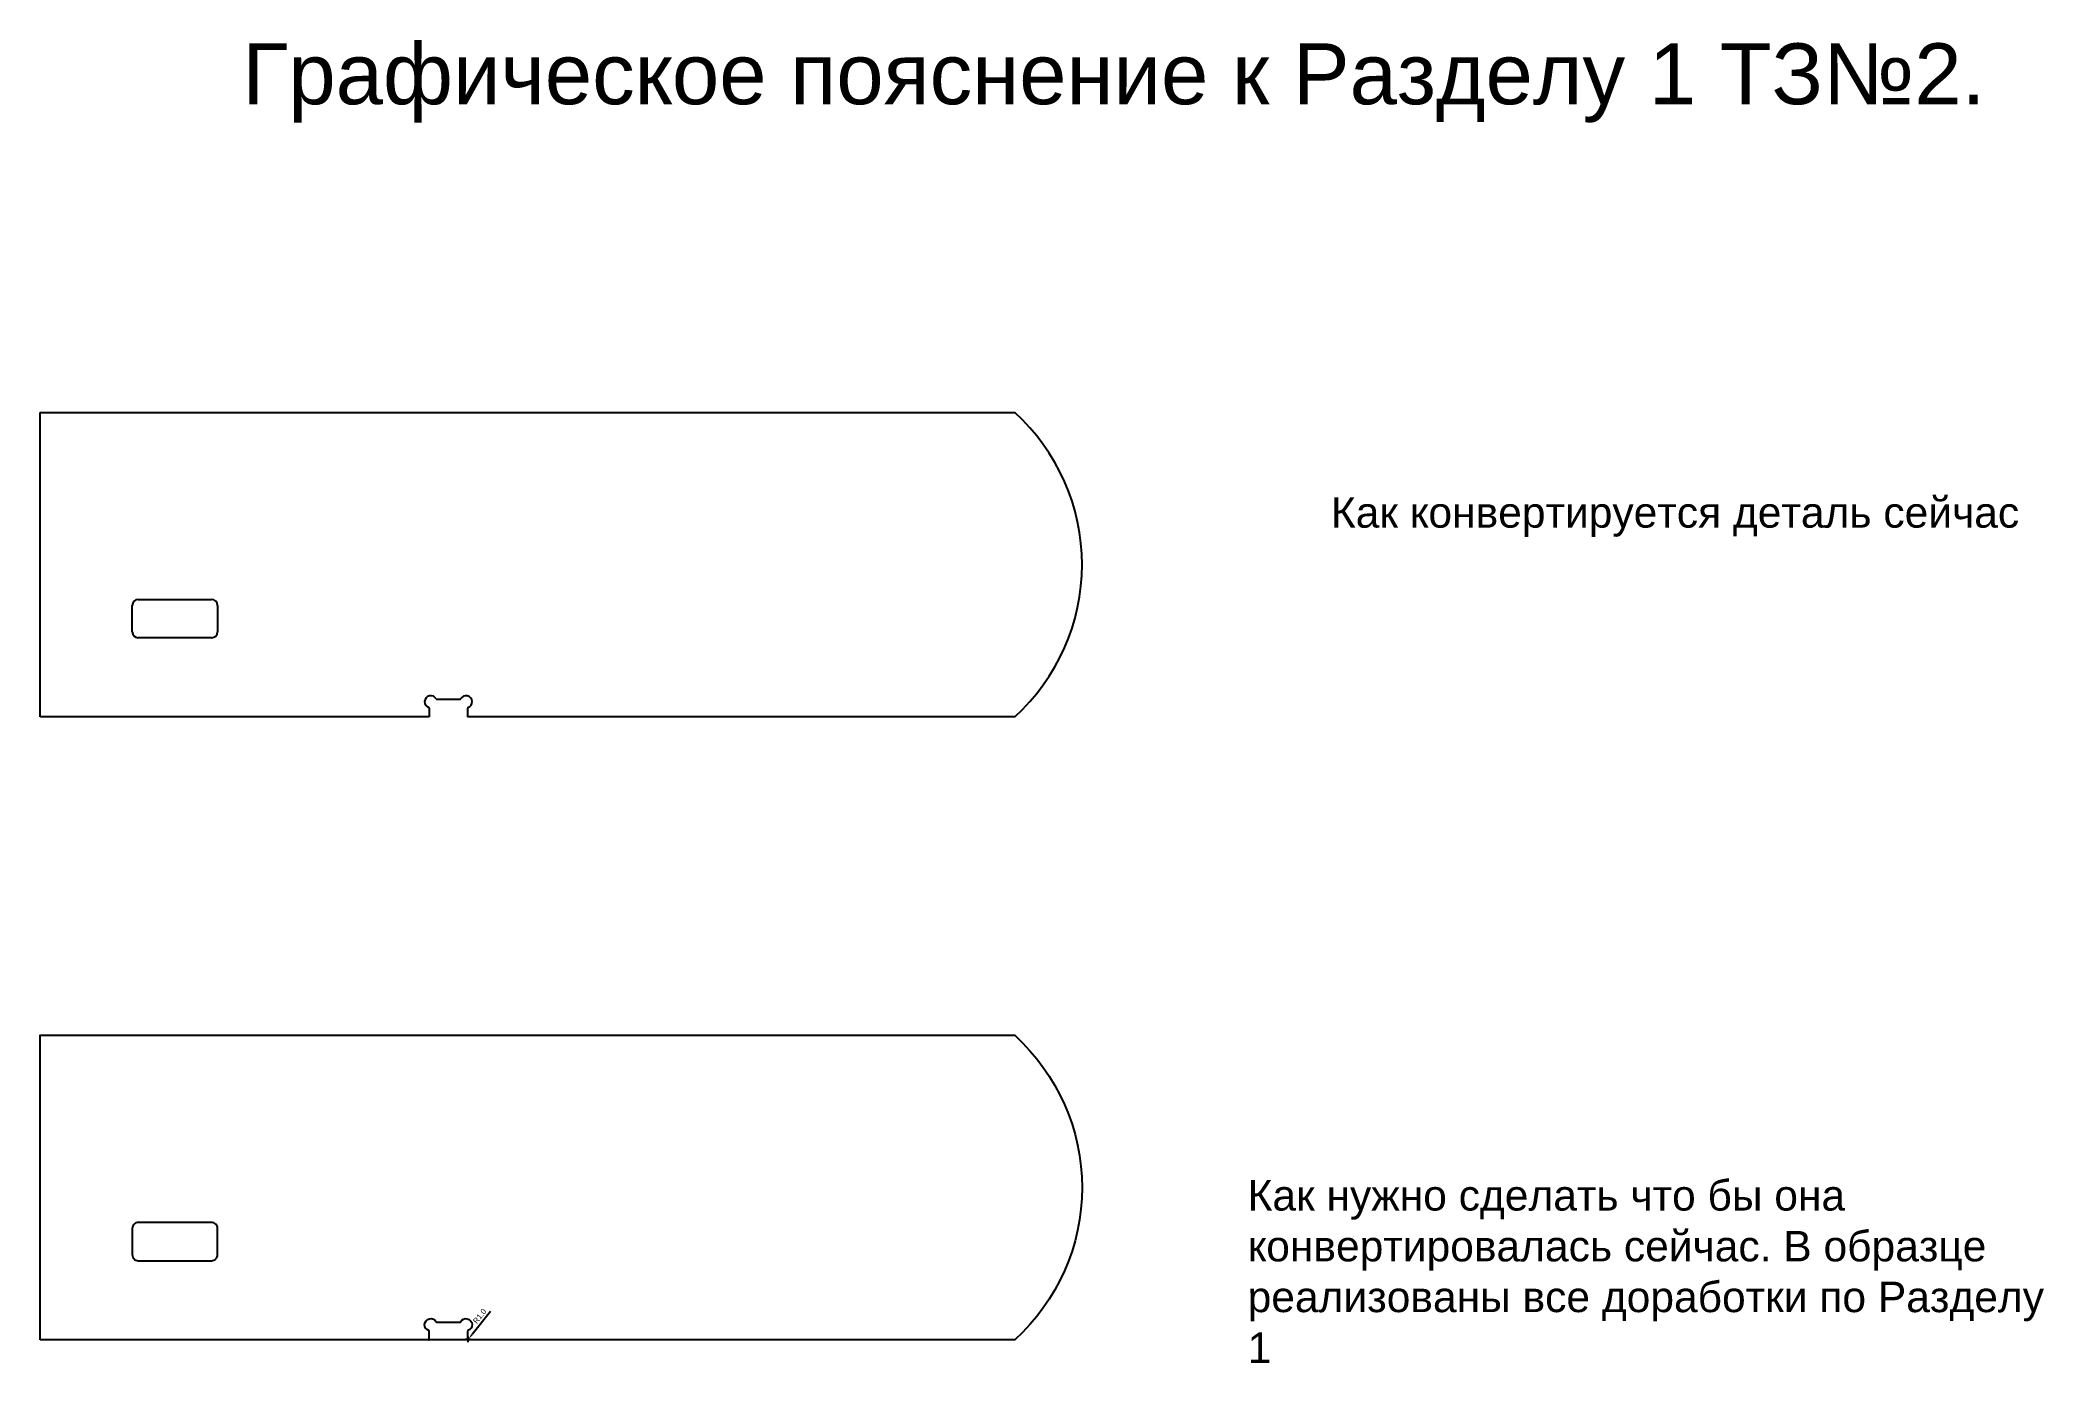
# Model space of a CAD drawing. Header units: inches. Extents: x 191 to 3481, y -878 to 1293.
import ezdxf

# ---------------------------------------------------------------- set-up
doc = ezdxf.new("R2010")
doc.units = ezdxf.units.IN
doc.layers.get('0').update_dxf_attribs({"lineweight": 25})
doc.styles.get("Standard").update_dxf_attribs({"font": 'Arial.ttf'})
doc.dimstyles.get("Standard").update_dxf_attribs({"dimscale": 50, "dimtxt": 0.18, "dimasz": 0.18, "dimexe": 0.18, "dimexo": 0.0625, "dimgap": 0.09, "dimtad": 1, "dimdec": 1, "dimzin": 0, "dimdsep": 46, "dimtxsty": 'Standard', "dimcen": 0.09, "dimadec": 1, "dimazin": 0, "dimtfac": 1, "dimtdec": 1, "dimtofl": 0, "dimtmove": 0, "dimatfit": 3, "dimfxl": 1, "dimtolj": 1, "dimtzin": 0, "dimarcsym": 0})

# ---------------------------------------------------------------- blocks, each defined once
blk = doc.blocks.new('*D16')
at = {"color": 0, "lineweight": -2, "ltscale": 4, "transparency": 16777216}
for p, q in [((930.6, -793.9), (900.2, -831.6)), ((889.4, -839.4), (898.4, -839.4)), ((893.9, -843.9), (893.9, -834.9))]:
    blk.add_line(p, q, dxfattribs=at)
blk.add_arc((893.9, -839.4), 1, 51.1669, 180, dxfattribs=at)
at = {"color": 0, "ltscale": 4, "transparency": 16777216}
blk.add_solid([(899, -830.7), (901.3, -832.6), (894.5, -838.6)], dxfattribs=at)
at = {"layer": 'Defpoints', "color": 0, "ltscale": 4, "transparency": 16777216}
for p in [(893.9, -839.4), (894.5, -838.6)]:
    blk.add_point(p, dxfattribs=at)
at = {"color": 0, "ltscale": 4, "transparency": 16777216, "insert": (912.8, -801.4), "char_height": 9, "attachment_point": 5, "rotation": 51.1669}
blk.add_mtext('\\A1;R1.0', dxfattribs=at)

msp = doc.modelspace()

# ---------------------------------------------------------------- linework, layer by layer
at = {"ltscale": 4}
for p, q in [((191.1, 182.08), (191.1, 682.08)), ((191.1, 682.08), (1791.1, 682.08)), ((342.37, 322.08), (342.37, 365.08)), ((352.37, 375.08), (472.37, 375.08)), ((482.37, 365.08), (482.37, 322.08)), ((472.37, 312.08), (352.37, 312.08)), ((829.9, 182.08), (191.1, 182.08)), ((1791.1, 182.08), (892.9, 182.08))]:
    msp.add_line(p, q, dxfattribs=at)
for p, q in [((842.2, 211.08), (880.61, 211.08)), ((829.9, 196.65), (829.9, 182.08)), ((892.9, 196.65), (892.9, 182.08))]:
    msp.add_line(p, q)
for points in [[(191.1, -840.42), (191.1, -340.42), (1791.1, -340.42, -0.4425041), (1791.1, -840.42), (828.9, -840.42)], [(352.37, -647.42, 0.4142136), (342.37, -657.42), (342.37, -700.42, 0.4142136), (352.37, -710.42), (472.37, -710.42, 0.4142136), (482.37, -700.42), (482.37, -657.42, 0.4142136), (472.37, -647.42)]]:
    msp.add_lwpolyline(points, format="xyb", close=True, dxfattribs=at)
msp.add_lwpolyline([(828.9, -840.42, 0.4142136), (829.9, -839.42), (829.9, -825.85, 0.3222541), (829.22, -824.9, -1.4883156), (841.31, -810.88, 0.2818611), (842.2, -811.42), (880.61, -811.42, 0.2818611), (881.5, -810.88, -1.4883156), (893.59, -824.9, 0.3222541), (892.9, -825.85), (892.9, -839.42, 0.4142136), (893.9, -840.42)], format="xyb", dxfattribs=at)
for centre, radius, start, end in [((1563.93, 432.08), 337.8, 312.26083, 47.73917), ((352.37, 365.08), 10, 90, 180), ((472.37, 365.08), 10, 0, 90), ((352.37, 322.08), 10, 180, 270), ((472.37, 322.08), 10, 270, 0)]:
    msp.add_arc(centre, radius, start, end, dxfattribs=at)
for centre, radius, start, end in [((832.4, 207.08), 10, 27.03569, 251.447), ((828.9, 196.65), 1, 0, 71.447), ((842.2, 212.08), 1, 207.03569, 270), ((880.61, 212.08), 1, 270, 332.96431), ((890.4, 207.08), 10, 288.553, 152.96431), ((893.9, 196.65), 1, 108.553, 180)]:
    msp.add_arc(centre, radius, start, end)

# ---------------------------------------------------------------- texts
at = {"ltscale": 4, "attachment_point": 1}
for s, width, insert, char_height in [('{\\fArial|b0|i0|c204|p34;Графическое пояснение к Разделу 1 ТЗ№2.}', 2726.9576, (523.05, 1287.82), 100), ('{\\fArial|b0|i0|c204|p34;Графическое пояснение по Разделу 1}', 2103.8624, (508.38, 1273.17), 0.2), ('{\\fArial|b0|i0|c204|p34;Как конвертируется деталь сейчас}', 1355.4165, (2310.31, 542.84), 50), ('{\\fArial|b0|i0|c204|p34;Как нужно сделать что бы она конвертировалась сейчас. В образце реализованы все доработки по Разделу 1}', 1355.4165, (2173.55, -578.08), 50)]:
    msp.add_mtext_dynamic_manual_height_columns(s, width=width, gutter_width=1, heights=[0], dxfattribs=dict(at, insert=insert, char_height=char_height))

# ---------------------------------------------------------------- dimensions: what is measured, and where the dimension line sits
at = {"ltscale": 4}
dim = msp.add_radius_dim(center=(893.9, -839.42), mpoint=(894.53, -838.64), dimstyle='Standard', dxfattribs=at)
dim.commit()
dim.dimension.update_dxf_attribs({"geometry": '*D16', "text_midpoint": (919.93, -807.09), "dimtype": 164})

doc.saveas('drawing.dxf')
